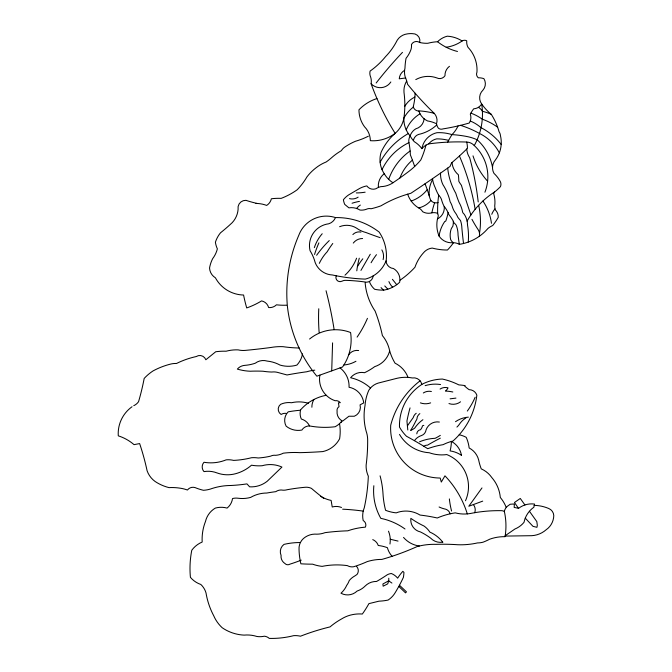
<?xml version="1.0" encoding="UTF-8"?>
<svg xmlns="http://www.w3.org/2000/svg" width="672" height="672" viewBox="0 0 672 672"><rect width="100%" height="100%" fill="white"/><g stroke="black" fill="none" stroke-linecap="round" stroke-linejoin="round"><path stroke-width="1.01" d="M331.716 370.877L332.581 342.871M360.94 270.404L370.264 254.251M340.906 422.638L341.536 421.697M481.984 487.931L468.787 506.26L482.714 501.127M505.226 535.676L514.962 528.99A22.672 22.672 0 0 0 524.026 522.295A24.36 24.36 0 0 1 533.87 507.226L534.559 504.076A21.437 21.437 0 0 0 518.608 508.309L514.172 507.419L514.366 504.076A9.332 9.332 0 0 0 512.299 504.101L510.132 504.269L508.746 505.302A9.332 9.332 0 0 0 504.336 511.384A66.335 66.335 0 0 1 505.067 536.676A42.966 42.966 0 0 0 489.644 539.221A62.555 62.555 0 0 1 483.076 542.178A20.992 20.992 0 0 1 477.574 542.909A76.238 76.238 0 0 1 457.775 544.74A205.464 205.464 0 0 0 436.162 544.362A64.033 64.033 0 0 0 417.085 546.58A253.42 253.42 0 0 1 381.889 559.406A48.334 48.334 0 0 0 367.223 561.607A114.761 114.761 0 0 1 353.665 566.74A9.374 9.374 0 0 1 347.432 565.639A75.491 75.491 0 0 0 322.132 566.37A41.286 41.286 0 0 1 312.606 564.169A188.261 188.261 0 0 1 300.871 563.808A70.862 70.862 0 0 1 299.04 549.511A13.415 13.415 0 0 1 303.442 538.516A17.942 17.942 0 0 1 314.798 534.114A23.898 23.898 0 0 0 325.063 532.644A238.367 238.367 0 0 1 347.794 530.813A69.678 69.678 0 0 1 365.392 527.15A5.09 5.09 0 0 0 363.191 520.548A21.496 21.496 0 0 1 364.291 507.721A181.222 181.222 0 0 0 368.323 476.196A24.352 24.352 0 0 1 366.122 465.192A183.926 183.926 0 0 0 367.66 441A27.384 27.384 0 0 0 366.122 431.105A58.33 58.33 0 0 1 365.03 405.443A45.091 45.091 0 0 1 368.81 390.256A16.699 16.699 0 0 1 378.227 383.082L396.917 378.311A37.162 37.162 0 0 1 412.314 377.95A8.232 8.232 0 0 1 421.848 384.544M405.644 77.977L399.252 78.826A10.525 10.525 0 0 1 404.594 70.342M450.08 398.84L455.944 398.11M505.159 536.088L531.804 535.685A23.94 23.94 0 0 0 546.16 529.746A17.581 17.581 0 0 0 553.577 517.86A8.072 8.072 0 0 0 548.747 508.502A39.43 39.43 0 0 0 534.072 505.352M390.256 539.246L398.034 541.086M391.919 583.061L388.643 580.835L382.889 583.976L383.149 586.202L387.727 583.85L388.777 580.709L388.777 578.222M399.512 585.287L406.451 591.839L405.535 592.88L398.857 586.471M384.762 285.944L387.836 289.162M392.423 279.317L396.715 284.693M524.924 504.958L520.279 498.456L514.466 502.496L518.448 508.276M529.427 511.258L536.827 521.606L537.323 525.344L536.928 527.318L532.988 526.336L525.26 518.146M407.795 429.996L406.946 420.991A171.125 171.125 0 0 1 410.038 407.896M407.66 194.183A25.872 25.872 0 0 0 417.866 207.48A10.618 10.618 0 0 1 422.654 211.714A11.928 11.928 0 0 0 431.869 212.822A72.996 72.996 0 0 1 434.641 202.751M431.869 212.822A10.744 10.744 0 0 1 437.22 213.192A3.73 3.73 0 0 1 437.766 217.61A28.955 28.955 0 0 0 439.06 236.04A14.624 14.624 0 0 0 452.886 242.676A13.373 13.373 0 0 1 459.337 244.339A46.964 46.964 0 0 0 487.906 228.488A19.732 19.732 0 0 1 492.694 225.54A61.958 61.958 0 0 0 498.221 217.426A9.542 9.542 0 0 0 495.088 209.689A168.554 168.554 0 0 1 494.718 206.002A29.249 29.249 0 0 0 493.987 194.762A2.394 2.394 0 0 1 494.533 191.999A50.316 50.316 0 0 0 500.438 186.648A6.056 6.056 0 0 0 500.069 181.121A32.609 32.609 0 0 0 493.987 173.384A11.651 11.651 0 0 1 495.457 159.928A29.039 29.039 0 0 0 500.438 135.601A7.745 7.745 0 0 0 499.069 131.746A64.193 64.193 0 0 0 491.291 114.366A52.466 52.466 0 0 1 481.681 103.984A10.458 10.458 0 0 1 482.983 90.107A9.618 9.618 0 0 0 483.907 78.674A15.523 15.523 0 0 0 478.338 77.801A4.712 4.712 0 0 1 476.952 72.181A32.878 32.878 0 0 0 467.998 47.309A11.122 11.122 0 0 1 466.763 40.816A4.561 4.561 0 0 0 462.126 40.975A36.036 36.036 0 0 1 446.2 47.25M438.077 202.541A6.661 6.661 0 0 1 430.912 200.558A23.503 23.503 0 0 1 418.774 207.934M430.912 200.558A26.183 26.183 0 0 1 429.232 195.829A130.46 130.46 0 0 0 425.023 183.792M427.241 189.672A35.398 35.398 0 0 1 411.205 201.062M429.232 195.829A27.846 27.846 0 0 1 432.625 179.516M463.529 243.499A443.192 443.192 0 0 1 461.874 228.018A25.964 25.964 0 0 0 460.505 220.542A44.075 44.075 0 0 1 457.758 217.19A20.303 20.303 0 0 0 454.86 212.15A20.076 20.076 0 0 1 452.416 206.968A21.168 21.168 0 0 0 450.131 201.776A51.937 51.937 0 0 0 442.957 184.691A24.511 24.511 0 0 1 440.538 173.116M459.337 244.339A220.777 220.777 0 0 1 458.06 235.04A26.813 26.813 0 0 0 456.229 225.271A9.416 9.416 0 0 0 454.096 222.986A16.758 16.758 0 0 1 453.18 221.004A43.604 43.604 0 0 0 450.282 216.426A9.937 9.937 0 0 1 448.913 214.595A29.736 29.736 0 0 0 444.024 206.203A33.062 33.062 0 0 1 441.437 199.34A12.625 12.625 0 0 0 438.69 195.216A52.004 52.004 0 0 1 435.179 187.589A29.173 29.173 0 0 1 432.499 178.685M491.291 114.366A43.285 43.285 0 0 0 482.412 111.317A10.424 10.424 0 0 0 478.414 107.335M497.616 127.193A60.211 60.211 0 0 0 482.269 119.196A44.948 44.948 0 0 0 470.879 113.14M501.203 144.497A59.976 59.976 0 0 0 481.018 127.672A37.649 37.649 0 0 0 470.266 121.01M499.355 152.872A44.52 44.52 0 0 0 479.489 133.451A103.202 103.202 0 0 0 460.547 125.336M492.5 167.336A48.518 48.518 0 0 0 477.137 139.759A47.435 47.435 0 0 0 467.964 136.735A111.636 111.636 0 0 0 451.979 134.618A42.756 42.756 0 0 0 436.951 132.695A19.572 19.572 0 0 0 421.915 148.688A26.552 26.552 0 0 0 414.406 141.75A26.729 26.729 0 0 1 410.172 135.971A25.444 25.444 0 0 1 403.897 118.037A34.852 34.852 0 0 1 413.364 107.1M468.25 242.071A65.117 65.117 0 0 0 467.519 225.12A19.505 19.505 0 0 0 464.167 214.133A4.603 4.603 0 0 1 462.638 212.15A31.492 31.492 0 0 0 459.127 202.541A101.48 101.48 0 0 1 455.776 193.234A63.126 63.126 0 0 1 447.703 168.084M453.491 242.693A6.577 6.577 0 0 1 450.584 239.316A19.614 19.614 0 0 1 450.979 229.597A9.148 9.148 0 0 1 452.726 226.498A14.902 14.902 0 0 0 453.306 221.323M439.06 236.04A33.793 33.793 0 0 1 444.788 221.458A1.218 1.218 0 0 0 446.015 220.391A53.718 53.718 0 0 0 448.09 212.638M444.242 206.464A12.365 12.365 0 0 1 437.455 218.929M437.682 213.788A102.388 102.388 0 0 1 438.69 195.216M479.304 236.309A8.106 8.106 0 0 0 478.355 230.009A127.142 127.142 0 0 1 471.946 219.324M478.657 205.288A73.508 73.508 0 0 1 479.573 232.907M482.933 201.012A52.416 52.416 0 0 1 491.476 223.289M491.778 214.292A18.27 18.27 0 0 1 495.004 208.916M470.954 214.906A558.39 558.39 0 0 1 461.42 185.304A48.527 48.527 0 0 1 458.825 181.331A63.647 63.647 0 0 0 458.371 174.77A17.648 17.648 0 0 1 452.046 162.464M459.421 155.971A230.345 230.345 0 0 1 475.146 209.32M478.204 201.928A289.388 289.388 0 0 0 469.661 157.685A17.455 17.455 0 0 1 466.763 148.991M487.612 181.196A67.276 67.276 0 0 1 473.012 155.854M467.107 221.08A83.177 83.177 0 0 1 494.533 191.999M462.126 40.975A30.962 30.962 0 0 0 447.3 36.179A20.975 20.975 0 0 0 437.564 41.748A44.94 44.94 0 0 0 427.829 43.285A31.273 31.273 0 0 1 419.689 42.496A5.62 5.62 0 0 0 411.457 44.528A12.18 12.18 0 0 1 410.533 50.702A28.703 28.703 0 0 1 406.048 58.279A67.502 67.502 0 0 0 404.972 68.166A16.968 16.968 0 0 0 405.124 76.667A51.064 51.064 0 0 1 407.593 84.302A327.415 327.415 0 0 0 434.322 113.442A10.433 10.433 0 0 1 436.481 123.799A10.265 10.265 0 0 0 438.488 128.276A4.729 4.729 0 0 0 442.974 128.898A222.239 222.239 0 0 0 469.232 123.026A9.878 9.878 0 0 0 470.316 114.215A32.81 32.81 0 0 1 473.71 108.805A9.778 9.778 0 0 0 481.681 103.984A64.453 64.453 0 0 1 474.264 145.555A42.554 42.554 0 0 1 484.924 192.226M421.915 148.688A14.717 14.717 0 0 1 428.736 143.892A218.694 218.694 0 0 1 466.704 142.052A10.853 10.853 0 0 1 474.264 145.555M399.949 177.946A42.395 42.395 0 0 1 412.406 160.129M388.693 179.399A58.229 58.229 0 0 1 410.113 150.982M382.024 169.638A58.002 58.002 0 0 1 408.954 142.607M380.108 162.212A74.13 74.13 0 0 1 408.299 133.552M458.044 125.933A28.434 28.434 0 0 1 451.979 134.618A86.528 86.528 0 0 0 447.737 142.145M448.652 140.372A47.477 47.477 0 0 0 436.758 138.86A13.625 13.625 0 0 0 428.736 143.892M436.758 124.933A38.85 38.85 0 0 1 418.648 134.425A7.686 7.686 0 0 0 413.398 140.633M424.108 118.784A11.189 11.189 0 0 1 415.758 128.839A13.398 13.398 0 0 0 410.088 135.87M406.207 129.856A33.978 33.978 0 0 1 420.008 113.803M410.172 135.971A9.652 9.652 0 0 0 408.82 141.943A82.824 82.824 0 0 1 410.365 154.846A215.174 215.174 0 0 1 414.666 166.48M404.813 106.302A23.142 23.142 0 0 1 414.893 97.045M435.758 123.43A30.064 30.064 0 0 0 427.51 120.943A16.607 16.607 0 0 1 418.832 111.031M434.179 113.308A80.035 80.035 0 0 0 419.807 110.922A5.603 5.603 0 0 1 413.255 106.688A59.951 59.951 0 0 0 415.103 93.223M406.686 80.993A18.833 18.833 0 0 0 404.006 92.434A94.651 94.651 0 0 1 404.2 115.744A25.964 25.964 0 0 1 395.144 133.342A56.171 56.171 0 0 0 381.083 152.342A25.175 25.175 0 0 0 384.224 173.687A15.54 15.54 0 0 0 378.319 186.749M419.689 42.496A7.106 7.106 0 0 0 412.348 33.642A22.588 22.588 0 0 0 407.291 33.894A13.919 13.919 0 0 0 396.152 42.244A65.638 65.638 0 0 1 385.526 56.666A78.145 78.145 0 0 1 370.096 71.089A9.223 9.223 0 0 0 370.6 76.91A13.969 13.969 0 0 1 371.104 83.748A262.29 262.29 0 0 0 395.144 133.342A36.028 36.028 0 0 1 370.348 140.675A19.874 19.874 0 0 0 364.526 126.764A28.602 28.602 0 0 1 358.957 109.805A42.739 42.739 0 0 1 376.958 98.549M392.944 182.759A26.846 26.846 0 0 1 384.224 173.687M457.489 51.475A53.357 53.357 0 0 1 437.564 41.748M449.459 66.31A11.222 11.222 0 0 0 444.982 75.743A6.325 6.325 0 0 1 436.792 77.902A25.477 25.477 0 0 0 415.783 79.598M376.169 82.984A417.841 417.841 0 0 1 402.478 52.366M390.844 81.976A12.65 12.65 0 0 1 371.104 83.748M466.704 142.052A26.998 26.998 0 0 1 467.443 148.319A257.989 257.989 0 0 1 451.777 162.691A17.312 17.312 0 0 0 450.114 166.379A1469.74 1469.74 0 0 1 410.861 193.284A117.222 117.222 0 0 0 380.999 205.817A86.629 86.629 0 0 1 371.045 208.765A6.535 6.535 0 0 0 367.181 208.95A14.28 14.28 0 0 1 359.99 210.059A16.204 16.204 0 0 0 348.928 207.85A151.234 151.234 0 0 1 344.694 204.347A19.925 19.925 0 0 1 343.4 199.735A24.192 24.192 0 0 1 348.566 194.947L359.251 188.681A25.57 25.57 0 0 1 366.811 185.917A7.82 7.82 0 0 0 375.85 188.773A16.271 16.271 0 0 1 380.814 186.648A22.63 22.63 0 0 0 391.507 183.7A274.898 274.898 0 0 0 407.173 172.645A72.803 72.803 0 0 0 420.815 159.928A87.142 87.142 0 0 0 425.972 145.001M356.672 208.396A13.843 13.843 0 0 1 360.36 205.078M352.061 203.238A54.911 54.911 0 0 1 359.436 201.398M358.151 197.156A10.811 10.811 0 0 1 349.482 198.635M365.148 192.184A53.449 53.449 0 0 1 356.303 192.914M373.128 275.932A6.838 6.838 0 0 1 366.534 282.215A175.829 175.829 0 0 0 345.618 280.35A6.964 6.964 0 0 0 342.09 281.173A4.217 4.217 0 0 1 336.218 275.772M383.72 290.094A14.683 14.683 0 0 1 381.032 287.599M392.641 287.204A17.245 17.245 0 0 1 388.903 281.593M369.642 282.215A18.799 18.799 0 0 0 374.615 289.254A36.691 36.691 0 0 0 383.93 290.086A29.786 29.786 0 0 0 393.456 286.768A29.408 29.408 0 0 0 399.672 282.215A12.835 12.835 0 0 0 393.456 268.54A8.156 8.156 0 0 1 386.03 260.929M314.336 247.624A40.026 40.026 0 0 1 322.207 233.747M314.546 254.461A115.231 115.231 0 0 1 318.898 242.861M316.621 255.284A108.41 108.41 0 0 1 329.255 240.584M319.309 263.365A43.672 43.672 0 0 1 327.18 251.765A100.498 100.498 0 0 1 332.774 243.482M371.087 262.744A76.054 76.054 0 0 1 376.471 254.663M381.864 249.9A12.76 12.76 0 0 1 383.107 259.636M357.395 266.641A63.328 63.328 0 0 1 362.804 258.804M356.798 270.824A83.101 83.101 0 0 1 359.285 258.191M356.588 258.191A43.932 43.932 0 0 1 344.996 275.167M353.279 243.071A11.634 11.634 0 0 1 362.594 238.51M352.867 234.578A8.543 8.543 0 0 1 360.94 232.092M380.201 237.678A464.226 464.226 0 0 1 365.912 232.504A26.922 26.922 0 0 1 356.588 228.152A18.53 18.53 0 0 0 339.612 226.708M335.479 217.585A69.569 69.569 0 0 1 379.168 232.092A42.521 42.521 0 0 1 386.207 260.467A30.097 30.097 0 0 1 365.291 279.107A186.186 186.186 0 0 1 332.371 274.974A19.396 19.396 0 0 1 315.168 262.534A42.932 42.932 0 0 0 310.069 250.715A21.958 21.958 0 0 1 326.357 224.221A10.609 10.609 0 0 0 335.479 217.585A29.316 29.316 0 0 0 298.838 235.183A145.9 145.9 0 0 0 287.339 305.693A132.972 132.972 0 0 0 316.848 376.202L342.535 367.004A47.401 47.401 0 0 0 350.582 332.514A41.286 41.286 0 0 0 309.565 339.032M311.884 407.249A14.868 14.868 0 0 1 313.942 399.479M340.04 367.895A23.15 23.15 0 0 1 349.062 387.265A18.026 18.026 0 0 1 363.728 402.914L360.058 404.863A9.542 9.542 0 0 1 354.312 416.237L348.936 416.237L342.586 421.126A9.769 9.769 0 0 1 337.084 411.104A4.25 4.25 0 0 1 339.041 406.703L338.428 402.788L340.259 402.671A5.477 5.477 0 0 0 335.126 400.714A22.688 22.688 0 0 1 319.88 375.119M341.846 421.126A21.68 21.68 0 0 1 335.126 426.745A84.151 84.151 0 0 1 309.557 425.939A8.845 8.845 0 0 0 301.888 430.046A19.102 19.102 0 0 1 286.121 426.14A12.079 12.079 0 0 1 288.196 411.835A129.276 129.276 0 0 1 300.535 410.214M309.557 425.939A13.037 13.037 0 0 0 301.325 419.026A13.289 13.289 0 0 1 300.661 409.76A45.259 45.259 0 0 1 326.248 395.287M355.958 361.267A28.602 28.602 0 0 1 343.879 364.972M348.709 354.757A10.072 10.072 0 0 1 358.638 350.532M370.482 388.013A44.016 44.016 0 0 0 350.582 377.74A14.255 14.255 0 0 1 364.56 372.7A60.724 60.724 0 0 0 374.724 366.626A22.403 22.403 0 0 0 389.676 350.91A34.835 34.835 0 0 0 382.393 335.58A160.919 160.919 0 0 0 375.11 311.06A58.229 58.229 0 0 1 365.148 282.702M319.15 332.514A184.363 184.363 0 0 1 318.772 308.759M326.054 290.749A397.337 397.337 0 0 1 334.102 329.448M367.45 318.335A108.738 108.738 0 0 1 357.101 337.117M389.676 350.91A52.424 52.424 0 0 0 395.044 363.174A26.242 26.242 0 0 1 408.047 377.404M504.336 511.384A8.333 8.333 0 0 0 500.312 510.661A142.414 142.414 0 0 0 470.526 513.475A35.389 35.389 0 0 1 455.221 512.862A73.576 73.576 0 0 0 437.262 517.994A159.298 159.298 0 0 0 420.034 515.063A27.023 27.023 0 0 0 396.203 512.862A39.984 39.984 0 0 1 385.577 510.292A86.982 86.982 0 0 1 383.006 493.794A88.452 88.452 0 0 0 380.075 475.835M506.184 507.36A35.297 35.297 0 0 0 500.312 497.465A34.936 34.936 0 0 0 491.887 477.666A25.385 25.385 0 0 0 481.253 468.863A53.113 53.113 0 0 1 478.682 460.068A18.715 18.715 0 0 0 469.157 447.972A37.136 37.136 0 0 0 466.225 437.338A27.182 27.182 0 0 0 459.203 434.767M392.104 556.282A20.068 20.068 0 0 1 387.408 547.688A39.144 39.144 0 0 0 378.244 545.488A9.626 9.626 0 0 0 372.742 539.624M419.336 546.008A25.217 25.217 0 0 1 403.536 537.424M388.508 531.191A24.032 24.032 0 0 1 389.97 544.018M473.374 504.571A8.459 8.459 0 0 1 474.743 512.686M450.139 513.82A6.913 6.913 0 0 0 445.696 509.191A29.518 29.518 0 0 1 439.093 506.99M451.559 511.031A88.931 88.931 0 0 1 449.358 498.926M467.317 513.904A96.835 96.835 0 0 0 444.965 475.835L441.294 482.068L440.194 478.036A49.77 49.77 0 0 1 390.709 425.242A81.774 81.774 0 0 1 420.109 380.814M465.486 500.758A34.541 34.541 0 0 0 446.796 454.566A37.548 37.548 0 0 1 429.198 452.735A37.094 37.094 0 0 1 399.504 434.406M405.006 528.99A62.891 62.891 0 0 0 380.806 518.356A55.348 55.348 0 0 1 373.842 485.73M456.918 427.073A17.917 17.917 0 0 0 459.724 423.797A19.555 19.555 0 0 1 465.805 418.068M455.515 421.688A25.687 25.687 0 0 1 468.376 417.127M423.839 446.284A5.502 5.502 0 0 1 427.459 445.192A257.452 257.452 0 0 1 440.32 438.178M440.32 435.372A55.793 55.793 0 0 1 435.17 438.295A46.057 46.057 0 0 0 419.504 441.806M414.406 440.672A14.137 14.137 0 0 1 421.613 435.49A6.947 6.947 0 0 0 426.056 429.878A12.004 12.004 0 0 1 439.379 422.041M423.83 425.435A1.411 1.411 0 0 0 422.428 426.014A8.333 8.333 0 0 1 420.437 429.761A4.267 4.267 0 0 0 416.816 433.852M422.898 419.706A32.684 32.684 0 0 0 414.708 428.123A23.965 23.965 0 0 1 410.617 430.458A94.408 94.408 0 0 0 415.884 420.874A6.216 6.216 0 0 0 417.194 417.295A7.484 7.484 0 0 1 419.857 413.624M452.827 391.994A43.462 43.462 0 0 0 445.46 391.054A9.988 9.988 0 0 0 448.031 387.895A9.232 9.232 0 0 0 440.084 389.071M460.538 401.814A12.205 12.205 0 0 1 448.972 403.57M475.154 397.253A72.568 72.568 0 0 1 467.326 411.054M407.408 425.905A265.625 265.625 0 0 1 413.238 417.614A8.056 8.056 0 0 1 416.228 413.272M430.651 402.872A15.019 15.019 0 0 1 420.386 402.872M423.318 392.977A10.668 10.668 0 0 1 431.382 391.507M425.149 385.644A34.558 34.558 0 0 1 440.546 384.544M464.612 385.972A33.39 33.39 0 0 0 469.14 389.676A8.14 8.14 0 0 1 476.843 395.178A72.584 72.584 0 0 1 453.012 441A48.199 48.199 0 0 0 443.108 444.662A84.101 84.101 0 0 0 427.711 448.694A372.372 372.372 0 0 0 406.451 436.237A42.596 42.596 0 0 1 399.487 427.073A48.947 48.947 0 0 1 422.218 384.182A47.141 47.141 0 0 1 442.378 379.05A70.182 70.182 0 0 1 458.875 384.913A53.802 53.802 0 0 1 465.108 385.644M301.241 560.137A158.323 158.323 0 0 1 289.876 564.169A3.881 3.881 0 0 1 284.995 563.548A8.417 8.417 0 0 1 281.072 555.374A9.106 9.106 0 0 1 284.004 544.379A68.704 68.704 0 0 1 299.771 542.548M368.399 136.164A71.669 71.669 0 0 1 355.488 141.254A61.513 61.513 0 0 0 345.316 146.731A11.407 11.407 0 0 0 341.401 150.646A58.834 58.834 0 0 0 331.624 157.685A54.734 54.734 0 0 1 326.147 161.986A40.639 40.639 0 0 0 315.974 167.857A47.099 47.099 0 0 0 306.97 176.862A66.478 66.478 0 0 1 297.192 189.773A70.577 70.577 0 0 1 281.148 198.374A58.078 58.078 0 0 0 271.362 198.769A10.634 10.634 0 0 1 266.666 205.422A30.307 30.307 0 0 0 255.965 203.44M257.275 203.465A111.98 111.98 0 0 1 245.935 200.332A7.636 7.636 0 0 0 238.106 209.336A22.084 22.084 0 0 1 232.235 222.642A197.425 197.425 0 0 1 220.5 232.814A28.518 28.518 0 0 0 215.41 242.206A23.108 23.108 0 0 0 217.367 248.85A26.998 26.998 0 0 1 212.671 258.636A33.214 33.214 0 0 0 209.546 268.027A12.121 12.121 0 0 0 215.41 277.805A32.794 32.794 0 0 0 243.583 295.025A148.604 148.604 0 0 0 246.716 307.936A76.684 76.684 0 0 0 261.584 300.896A9.139 9.139 0 0 1 268.624 307.549A9.559 9.559 0 0 0 276.452 304.811A63.63 63.63 0 0 0 286.625 305.197M400.092 280.157A84.764 84.764 0 0 0 414.96 267.246A40.992 40.992 0 0 1 423.184 253.159A13.289 13.289 0 0 1 432.18 248.069A60.488 60.488 0 0 0 447.443 250.026A57.305 57.305 0 0 0 453.306 242.987M286.213 413.414A7.283 7.283 0 0 0 281.14 414.481A6.182 6.182 0 0 1 280.602 404.334A19.79 19.79 0 0 1 291.547 402.73A32.768 32.768 0 0 1 308.372 403.267M339.612 424.091A46.259 46.259 0 0 1 339.612 438.774A25.091 25.091 0 0 1 322.787 451.584A489.292 489.292 0 0 1 299.83 452.651A88.175 88.175 0 0 0 283.273 453.188A19.757 19.757 0 0 1 275.528 455.322A8.282 8.282 0 0 0 270.724 456.12A75.516 75.516 0 0 1 258.174 457.993A27.947 27.947 0 0 0 251.504 457.724A88.788 88.788 0 0 1 233.612 460.396A22.445 22.445 0 0 0 226.136 459.858A40.454 40.454 0 0 1 203.977 462.26A6.964 6.964 0 0 0 203.977 471.61A24.62 24.62 0 0 1 217.064 472.945A30.71 30.71 0 0 0 235.486 473.743A39.648 39.648 0 0 0 251.504 465.2A43.579 43.579 0 0 0 262.181 465.73A28.661 28.661 0 0 1 281.938 467.065L267.254 481.219A25.586 25.586 0 0 1 249.631 486.822L246.96 483.89A159.398 159.398 0 0 1 230.941 485.486A62.16 62.16 0 0 0 212.26 488.426A30.442 30.442 0 0 1 203.448 490.291A54.214 54.214 0 0 1 195.166 487.62A6.98 6.98 0 0 0 187.429 490.022A35.776 35.776 0 0 0 179.953 488.158A53.432 53.432 0 0 0 169.008 487.62A44.461 44.461 0 0 1 155.123 481.488A22.277 22.277 0 0 1 147.109 470.803A247.825 247.825 0 0 0 139.633 443.579L134.03 444.646A44.856 44.856 0 0 0 118.28 435.834A33.079 33.079 0 0 1 132.048 406.728M133.762 405.67A11.701 11.701 0 0 0 138.566 401.663A245.734 245.734 0 0 0 144.178 378.437A47.384 47.384 0 0 1 152.981 370.961A74.81 74.81 0 0 1 170.873 364.022A20.412 20.412 0 0 1 176.476 363.493A85.966 85.966 0 0 1 196.241 356.546A6.451 6.451 0 0 1 205.85 359.755L215.729 351.742A66.688 66.688 0 0 1 226.136 351.212A40.068 40.068 0 0 1 238.157 349.877A22.319 22.319 0 0 0 245.095 350.406A663.928 663.928 0 0 0 270.992 347.474A54.365 54.365 0 0 1 283.004 346.668A126.689 126.689 0 0 0 299.292 348.004M302.501 353.884A21.882 21.882 0 0 1 296.89 365.089A29.812 29.812 0 0 1 280.073 365.089A34.448 34.448 0 0 0 267.254 361.091A13.423 13.423 0 0 0 255.242 363.224A41.227 41.227 0 0 1 244.826 365.358A10.87 10.87 0 0 0 237.35 369.096A52.382 52.382 0 0 0 250.169 371.23A147.529 147.529 0 0 1 262.987 371.23A73.332 73.332 0 0 0 271.79 372.036A15.548 15.548 0 0 1 278.2 372.565L287.011 374.968A378.563 378.563 0 0 1 306.768 371.767A43.369 43.369 0 0 1 314.782 370.163M356.588 566.395A6.233 6.233 0 0 1 357.134 574.333A28.694 28.694 0 0 1 353.85 576.526A18.841 18.841 0 0 0 349.196 580.633A16.884 16.884 0 0 1 346.735 585.287A23.377 23.377 0 0 1 340.981 593.225A13.7 13.7 0 0 0 357.134 591.041A20.504 20.504 0 0 0 365.072 586.11A15.548 15.548 0 0 1 376.572 581.456A157.634 157.634 0 0 0 385.879 575.702A10.466 10.466 0 0 1 391.356 573.518A15.59 15.59 0 0 1 397.656 578.172A47.771 47.771 0 0 1 402.856 571.326L403.948 572.418A45.52 45.52 0 0 1 403.402 577.349A161.582 161.582 0 0 1 395.186 592.679A22.226 22.226 0 0 1 388.072 600.071A53.642 53.642 0 0 1 379.042 601.163L368.911 603.632A102.799 102.799 0 0 1 362.342 614.032A35.893 35.893 0 0 0 352.758 614.578A32.483 32.483 0 0 0 341.536 618.962A70.468 70.468 0 0 0 330.036 626.9A233.554 233.554 0 0 0 300.468 636.208A22.411 22.411 0 0 0 293.622 635.662A89.628 89.628 0 0 1 269.262 638.4A8.61 8.61 0 0 0 264.331 636.208A20.782 20.782 0 0 1 256.939 636.485A32.273 32.273 0 0 0 244.07 635.116A42.185 42.185 0 0 1 222.172 627.724A35.532 35.532 0 0 1 213.688 615.678A74.348 74.348 0 0 1 206.018 592.956A18.295 18.295 0 0 0 200.819 584.464A23.638 23.638 0 0 1 190.42 577.349A93.895 93.895 0 0 1 191.78 550.242A24.679 24.679 0 0 1 202.188 542.035A48.77 48.77 0 0 1 205.472 521.497A21.101 21.101 0 0 1 215.326 508.082A22.193 22.193 0 0 1 227.102 508.082A14.633 14.633 0 0 0 232.52 498.557A14.339 14.339 0 0 1 238.048 498.229A31.256 31.256 0 0 0 250.639 497.406A31.97 31.97 0 0 1 266.792 493.03A175.619 175.619 0 0 1 275.831 491.66A9.198 9.198 0 0 1 281.576 490.014A12.113 12.113 0 0 0 287.053 489.745A203.272 203.272 0 0 1 305.122 487.276A12.079 12.079 0 0 1 311.422 488.376A326.626 326.626 0 0 0 323.711 498.364M320.729 496.314A32.264 32.264 0 0 0 331.128 500.422L332.228 506.99A14.406 14.406 0 0 1 341.51 507.478M342.628 509.183A229.488 229.488 0 0 1 363.157 511.098M461.454 455.305A19.396 19.396 0 0 0 451.416 441.428A41.983 41.983 0 0 1 450.089 450.904A27.023 27.023 0 0 1 461.454 455.305M442.764 542.186A32.34 32.34 0 0 0 429.862 532.098A22.218 22.218 0 0 0 424.066 526.058A85.831 85.831 0 0 1 410.869 518.356A12.264 12.264 0 0 0 420.403 531.922A63.294 63.294 0 0 1 430.668 538.154A13.566 13.566 0 0 0 442.764 542.186"/></g></svg>
